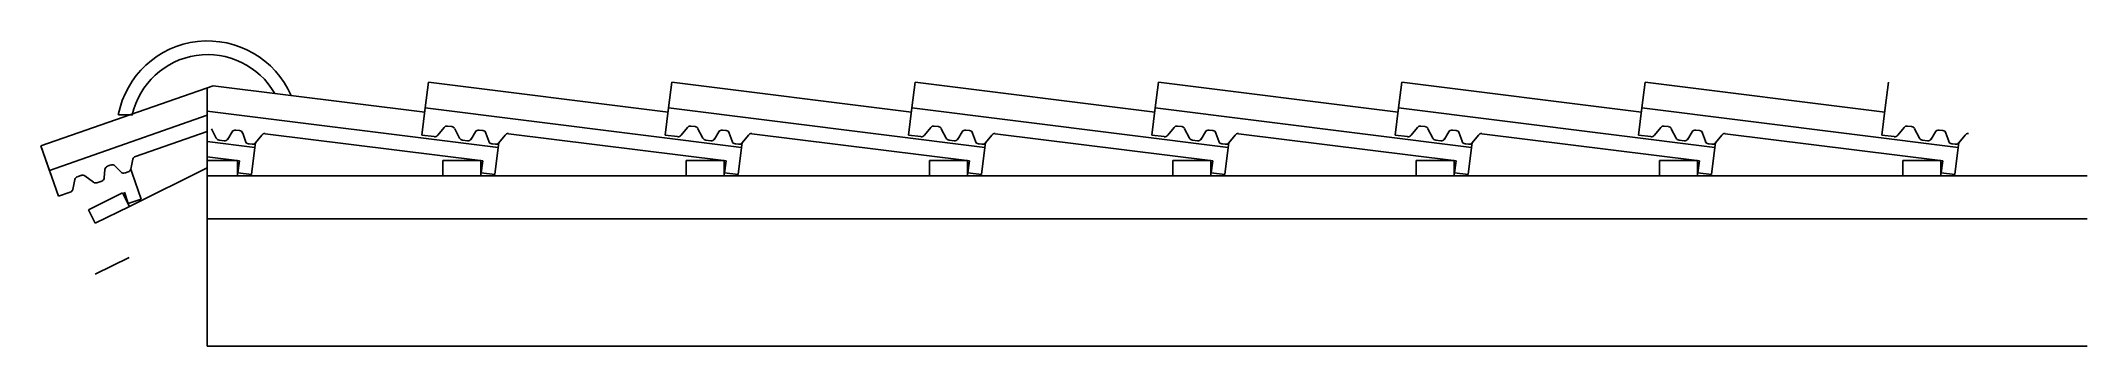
# Model space of a CAD drawing. Extents: x 113.07 to 115.76, y 409.29 to 409.69.
import ezdxf

# ---------------------------------------------------------------- set-up
doc = ezdxf.new("R2010")
doc.units = 0
doc.header["$LTSCALE"] = 0.01
doc.header["$MEASUREMENT"] = 0
doc.layers.get('0').update_dxf_attribs({"linetype": 'CONTINUOUS'})

msp = doc.modelspace()

# ---------------------------------------------------------------- linework, layer by layer
at = {"color": 7, "linetype": 'Continuous'}
for p, q in [((113.0674, 409.5559), (113.2937, 409.635)), ((113.2937, 409.635), (113.5722, 409.6003)), ((113.5771, 409.6396), (113.5729, 409.6058)), ((113.5771, 409.6396), (113.8922, 409.6003)), ((113.8971, 409.6396), (113.8929, 409.6058)), ((113.8971, 409.6396), (114.2122, 409.6003)), ((114.2171, 409.6396), (114.2129, 409.6058)), ((114.2171, 409.6396), (114.5322, 409.6003)), ((114.5371, 409.6396), (114.5329, 409.6058)), ((114.5371, 409.6396), (114.8522, 409.6003)), ((114.8571, 409.6396), (114.8529, 409.6058)), ((114.8571, 409.6396), (115.1722, 409.6003)), ((115.1771, 409.6396), (115.1729, 409.6058)), ((115.1771, 409.6396), (115.1729, 409.6058)), ((115.1771, 409.6396), (115.4922, 409.6003)), ((115.1771, 409.6396), (115.4922, 409.6003)), ((115.4971, 409.6396), (115.4929, 409.6058)), ((115.4971, 409.6396), (115.4929, 409.6058)), ((113.0674, 409.5559), (113.0804, 409.5185)), ((113.0674, 409.5559), (113.0786, 409.5238)), ((113.0674, 409.5559), (113.0786, 409.5238)), ((113.3495, 409.5599), (113.3487, 409.554)), ((113.3495, 409.5599), (113.3487, 409.554)), ((113.6695, 409.5599), (113.6687, 409.554)), ((113.9895, 409.5599), (113.9887, 409.554)), ((114.3095, 409.5599), (114.3087, 409.554)), ((114.6295, 409.5599), (114.6287, 409.554)), ((114.9495, 409.5599), (114.9487, 409.554)), ((115.2695, 409.5599), (115.2687, 409.554)), ((115.2695, 409.5599), (115.2687, 409.554)), ((115.5895, 409.5599), (115.5887, 409.554)), ((115.5895, 409.5599), (115.5887, 409.554)), ((113.1855, 409.5255), (113.1874, 409.5199)), ((113.1855, 409.5255), (113.1874, 409.5199))]:
    msp.add_line(p, q, dxfattribs=at)
for p, q in [((113.2861, 409.2927), (113.2861, 409.6323)), ((113.2861, 409.2927), (113.2861, 409.6323)), ((115.7583, 409.5167), (113.2861, 409.5167)), ((115.7583, 409.4602), (113.2861, 409.4602)), ((115.7583, 409.2927), (113.2861, 409.2927))]:
    msp.add_line(p, q)
at = {"linetype": 'Continuous'}
for p, q in [((113.0786, 409.5238), (113.2861, 409.5963)), ((113.1692, 409.597), (113.1876, 409.597)), ((113.2861, 409.6017), (113.6687, 409.554)), ((113.5729, 409.6058), (113.5685, 409.5701)), ((113.5729, 409.6058), (113.9887, 409.554)), ((113.8929, 409.6058), (113.8885, 409.5701)), ((113.8929, 409.6058), (114.3087, 409.554)), ((114.2129, 409.6058), (114.2085, 409.5701)), ((114.2129, 409.6058), (114.6287, 409.554)), ((114.5329, 409.6058), (114.5285, 409.5701)), ((114.5329, 409.6058), (114.9487, 409.554)), ((114.8529, 409.6058), (114.8485, 409.5701)), ((114.8529, 409.6058), (115.2687, 409.554)), ((115.1729, 409.6058), (115.1685, 409.5701)), ((115.1729, 409.6058), (115.1685, 409.5701)), ((115.1729, 409.6058), (115.5887, 409.554)), ((115.1729, 409.6058), (115.5887, 409.554)), ((115.4929, 409.6058), (115.4885, 409.5701)), ((115.4929, 409.6058), (115.4885, 409.5701)), ((113.1917, 409.5421), (113.2861, 409.5751)), ((113.2861, 409.5618), (113.3487, 409.554)), ((113.2915, 409.5786), (113.2978, 409.5662)), ((113.2915, 409.5786), (113.2978, 409.5662)), ((113.3017, 409.5635), (113.3083, 409.5626)), ((113.3017, 409.5635), (113.3083, 409.5626)), ((113.3132, 409.565), (113.3188, 409.5744)), ((113.3132, 409.565), (113.3188, 409.5744)), ((113.3237, 409.5768), (113.3286, 409.5762)), ((113.3237, 409.5768), (113.3286, 409.5762)), ((113.3327, 409.5728), (113.3363, 409.562)), ((113.3327, 409.5728), (113.3363, 409.562)), ((113.3579, 409.5702), (113.3495, 409.5599)), ((113.3579, 409.5702), (113.3495, 409.5599)), ((113.3624, 409.572), (113.6484, 409.5364)), ((113.5685, 409.5701), (113.5847, 409.5681)), ((113.5893, 409.5699), (113.5976, 409.5802)), ((113.6021, 409.582), (113.6076, 409.5813)), ((113.6115, 409.5786), (113.6178, 409.5662)), ((113.6217, 409.5635), (113.6283, 409.5626)), ((113.6332, 409.565), (113.6388, 409.5744)), ((113.6437, 409.5768), (113.6486, 409.5762)), ((113.6527, 409.5728), (113.6563, 409.562)), ((113.6779, 409.5702), (113.6695, 409.5599)), ((113.6824, 409.572), (113.9684, 409.5364)), ((113.8885, 409.5701), (113.9047, 409.5681)), ((113.9093, 409.5699), (113.9176, 409.5802)), ((113.9221, 409.582), (113.9276, 409.5813)), ((113.9315, 409.5786), (113.9378, 409.5662)), ((113.9417, 409.5635), (113.9483, 409.5626)), ((113.9532, 409.565), (113.9588, 409.5744)), ((113.9637, 409.5768), (113.9686, 409.5762)), ((113.9727, 409.5728), (113.9763, 409.562)), ((113.9979, 409.5702), (113.9895, 409.5599)), ((114.0024, 409.572), (114.2884, 409.5364)), ((114.2085, 409.5701), (114.2247, 409.5681)), ((114.2293, 409.5699), (114.2376, 409.5802)), ((114.2421, 409.582), (114.2476, 409.5813)), ((114.2515, 409.5786), (114.2578, 409.5662)), ((114.2617, 409.5635), (114.2683, 409.5626)), ((114.2732, 409.565), (114.2788, 409.5744)), ((114.2837, 409.5768), (114.2886, 409.5762)), ((114.2927, 409.5728), (114.2963, 409.562)), ((114.3179, 409.5702), (114.3095, 409.5599)), ((114.3224, 409.572), (114.6084, 409.5364)), ((114.5285, 409.5701), (114.5447, 409.5681)), ((114.5493, 409.5699), (114.5576, 409.5802)), ((114.5621, 409.582), (114.5676, 409.5813)), ((114.5715, 409.5786), (114.5778, 409.5662)), ((114.5817, 409.5635), (114.5883, 409.5626)), ((114.5932, 409.565), (114.5988, 409.5744)), ((114.6037, 409.5768), (114.6086, 409.5762)), ((114.6127, 409.5728), (114.6163, 409.562)), ((114.6379, 409.5702), (114.6295, 409.5599)), ((114.6424, 409.572), (114.9284, 409.5364)), ((114.8485, 409.5701), (114.8647, 409.5681)), ((114.8693, 409.5699), (114.8776, 409.5802)), ((114.8821, 409.582), (114.8876, 409.5813)), ((114.8915, 409.5786), (114.8978, 409.5662)), ((114.9017, 409.5635), (114.9083, 409.5626)), ((114.9132, 409.565), (114.9188, 409.5744)), ((114.9237, 409.5768), (114.9286, 409.5762)), ((114.9327, 409.5728), (114.9363, 409.562)), ((114.9579, 409.5702), (114.9495, 409.5599)), ((114.9624, 409.572), (115.2484, 409.5364)), ((115.1685, 409.5701), (115.1847, 409.5681)), ((115.1685, 409.5701), (115.1847, 409.5681)), ((115.1893, 409.5699), (115.1976, 409.5802)), ((115.1893, 409.5699), (115.1976, 409.5802)), ((115.2021, 409.582), (115.2076, 409.5813)), ((115.2021, 409.582), (115.2076, 409.5813)), ((115.2115, 409.5786), (115.2178, 409.5662)), ((115.2115, 409.5786), (115.2178, 409.5662)), ((115.2217, 409.5635), (115.2283, 409.5626)), ((115.2217, 409.5635), (115.2283, 409.5626)), ((115.2332, 409.565), (115.2388, 409.5744)), ((115.2332, 409.565), (115.2388, 409.5744)), ((115.2437, 409.5768), (115.2486, 409.5762)), ((115.2437, 409.5768), (115.2486, 409.5762)), ((115.2527, 409.5728), (115.2563, 409.562)), ((115.2527, 409.5728), (115.2563, 409.562)), ((115.2779, 409.5702), (115.2695, 409.5599)), ((115.2779, 409.5702), (115.2695, 409.5599)), ((115.2824, 409.572), (115.5684, 409.5364)), ((115.2824, 409.572), (115.5684, 409.5364)), ((115.4885, 409.5701), (115.5047, 409.5681)), ((115.4885, 409.5701), (115.5047, 409.5681)), ((115.5093, 409.5699), (115.5176, 409.5802)), ((115.5093, 409.5699), (115.5176, 409.5802)), ((115.5221, 409.582), (115.5276, 409.5813)), ((115.5221, 409.582), (115.5276, 409.5813)), ((115.5315, 409.5786), (115.5378, 409.5662)), ((115.5315, 409.5786), (115.5378, 409.5662)), ((115.5417, 409.5635), (115.5483, 409.5626)), ((115.5417, 409.5635), (115.5483, 409.5626)), ((115.5532, 409.565), (115.5588, 409.5744)), ((115.5532, 409.565), (115.5588, 409.5744)), ((115.5637, 409.5768), (115.5686, 409.5762)), ((115.5637, 409.5768), (115.5686, 409.5762)), ((115.5727, 409.5728), (115.5763, 409.562)), ((115.5727, 409.5728), (115.5763, 409.562)), ((115.5979, 409.5702), (115.5895, 409.5599)), ((115.5979, 409.5702), (115.5895, 409.5599)), ((113.1884, 409.5385), (113.1855, 409.5255)), ((113.1884, 409.5385), (113.1855, 409.5255)), ((113.2861, 409.5416), (113.3284, 409.5364)), ((113.326, 409.5167), (113.326, 409.5367)), ((113.326, 409.5167), (113.326, 409.5367)), ((113.3284, 409.5364), (113.3264, 409.5205)), ((113.3284, 409.5364), (113.3264, 409.5205)), ((113.3404, 409.5586), (113.3412, 409.5585)), ((113.3404, 409.5586), (113.3412, 409.5585)), ((113.3412, 409.5585), (113.345, 409.5581)), ((113.3412, 409.5585), (113.345, 409.5581)), ((113.3487, 409.554), (113.3443, 409.5183)), ((113.3487, 409.554), (113.3443, 409.5183)), ((113.646, 409.5167), (113.646, 409.5367)), ((113.6484, 409.5364), (113.6464, 409.5205)), ((113.6604, 409.5586), (113.6612, 409.5585)), ((113.6612, 409.5585), (113.665, 409.5581)), ((113.6687, 409.554), (113.6643, 409.5183)), ((113.966, 409.5167), (113.966, 409.5367)), ((113.9684, 409.5364), (113.9664, 409.5205)), ((113.9804, 409.5586), (113.9812, 409.5585)), ((113.9812, 409.5585), (113.985, 409.5581)), ((113.9887, 409.554), (113.9843, 409.5183)), ((114.286, 409.5167), (114.286, 409.5367)), ((114.2884, 409.5364), (114.2864, 409.5205)), ((114.3004, 409.5586), (114.3012, 409.5585)), ((114.3012, 409.5585), (114.305, 409.5581)), ((114.3087, 409.554), (114.3043, 409.5183)), ((114.606, 409.5167), (114.606, 409.5367)), ((114.6084, 409.5364), (114.6064, 409.5205)), ((114.6204, 409.5586), (114.6212, 409.5585)), ((114.6212, 409.5585), (114.625, 409.5581)), ((114.6287, 409.554), (114.6243, 409.5183)), ((114.926, 409.5167), (114.926, 409.5367)), ((114.9284, 409.5364), (114.9264, 409.5205)), ((114.9404, 409.5586), (114.9412, 409.5585)), ((114.9412, 409.5585), (114.945, 409.5581)), ((114.9487, 409.554), (114.9443, 409.5183)), ((115.246, 409.5167), (115.246, 409.5367)), ((115.246, 409.5167), (115.246, 409.5367)), ((115.2484, 409.5364), (115.2464, 409.5205)), ((115.2484, 409.5364), (115.2464, 409.5205)), ((115.2604, 409.5586), (115.2612, 409.5585)), ((115.2604, 409.5586), (115.2612, 409.5585)), ((115.2612, 409.5585), (115.265, 409.5581)), ((115.2612, 409.5585), (115.265, 409.5581)), ((115.2687, 409.554), (115.2643, 409.5183)), ((115.2687, 409.554), (115.2643, 409.5183)), ((115.566, 409.5167), (115.566, 409.5367)), ((115.566, 409.5167), (115.566, 409.5367)), ((115.5684, 409.5364), (115.5664, 409.5205)), ((115.5684, 409.5364), (115.5664, 409.5205)), ((115.5804, 409.5586), (115.5812, 409.5585)), ((115.5804, 409.5586), (115.5812, 409.5585)), ((115.5812, 409.5585), (115.585, 409.5581)), ((115.5812, 409.5585), (115.585, 409.5581)), ((115.5887, 409.554), (115.5843, 409.5183)), ((115.5887, 409.554), (115.5843, 409.5183)), ((113.0786, 409.5238), (113.0905, 409.4898)), ((113.0786, 409.5238), (113.0905, 409.4898)), ((113.1092, 409.4988), (113.1121, 409.5118)), ((113.1092, 409.4988), (113.1121, 409.5118)), ((113.1153, 409.5154), (113.1206, 409.5173)), ((113.1153, 409.5154), (113.1206, 409.5173)), ((113.1252, 409.5165), (113.1364, 409.5082)), ((113.1252, 409.5165), (113.1364, 409.5082)), ((113.1411, 409.5075), (113.1474, 409.5097)), ((113.1411, 409.5075), (113.1474, 409.5097)), ((113.1507, 409.514), (113.1515, 409.5249)), ((113.1507, 409.514), (113.1515, 409.5249)), ((113.1549, 409.5292), (113.1595, 409.5309)), ((113.1549, 409.5292), (113.1595, 409.5309)), ((113.1647, 409.5297), (113.1727, 409.5216)), ((113.1647, 409.5297), (113.1727, 409.5216)), ((113.1779, 409.5204), (113.1787, 409.5206)), ((113.1779, 409.5204), (113.1787, 409.5206)), ((113.1787, 409.5206), (113.1823, 409.5219)), ((113.1787, 409.5206), (113.1823, 409.5219)), ((113.2861, 409.5272), (113.1837, 409.4764)), ((113.1874, 409.5199), (113.1993, 409.4859)), ((113.1874, 409.5199), (113.1993, 409.4859)), ((113.596, 409.5167), (113.326, 409.5167)), ((113.3264, 409.5205), (113.3443, 409.5183)), ((113.3264, 409.5205), (113.3443, 409.5183)), ((113.916, 409.5167), (113.646, 409.5167)), ((113.6464, 409.5205), (113.6643, 409.5183)), ((114.236, 409.5167), (113.966, 409.5167)), ((113.9664, 409.5205), (113.9843, 409.5183)), ((114.556, 409.5167), (114.286, 409.5167)), ((114.2864, 409.5205), (114.3043, 409.5183)), ((114.876, 409.5167), (114.606, 409.5167)), ((114.6064, 409.5205), (114.6243, 409.5183)), ((115.196, 409.5167), (114.926, 409.5167)), ((114.9264, 409.5205), (114.9443, 409.5183)), ((115.516, 409.5167), (115.246, 409.5167)), ((115.516, 409.5167), (115.246, 409.5167)), ((115.2464, 409.5205), (115.2643, 409.5183)), ((115.2464, 409.5205), (115.2643, 409.5183)), ((115.5664, 409.5205), (115.5843, 409.5183)), ((115.5664, 409.5205), (115.5843, 409.5183)), ((113.0905, 409.4898), (113.106, 409.4952)), ((113.0905, 409.4898), (113.106, 409.4952)), ((113.1837, 409.4764), (113.1748, 409.4943)), ((113.1837, 409.4764), (113.1748, 409.4943)), ((113.1771, 409.4951), (113.1823, 409.48)), ((113.1771, 409.4951), (113.1823, 409.48)), ((113.1823, 409.48), (113.1993, 409.4859)), ((113.1823, 409.48), (113.1993, 409.4859)), ((113.1835, 409.4093), (113.1387, 409.3871)), ((113.1835, 409.4093), (113.1387, 409.3871))]:
    msp.add_line(p, q, dxfattribs=at)
at = {"color": 2, "linetype": 'Continuous'}
for p, q in [((113.326, 409.5367), (113.2861, 409.5367)), ((113.326, 409.5367), (113.2861, 409.5367)), ((113.596, 409.5367), (113.596, 409.5167)), ((113.646, 409.5367), (113.596, 409.5367)), ((113.916, 409.5367), (113.916, 409.5167)), ((113.966, 409.5367), (113.916, 409.5367)), ((114.236, 409.5367), (114.236, 409.5167)), ((114.286, 409.5367), (114.236, 409.5367)), ((114.556, 409.5367), (114.556, 409.5167)), ((114.606, 409.5367), (114.556, 409.5367)), ((114.876, 409.5367), (114.876, 409.5167)), ((114.926, 409.5367), (114.876, 409.5367)), ((115.196, 409.5367), (115.196, 409.5167)), ((115.246, 409.5367), (115.196, 409.5367)), ((115.196, 409.5367), (115.196, 409.5167)), ((115.246, 409.5367), (115.196, 409.5367)), ((115.516, 409.5367), (115.516, 409.5167)), ((115.566, 409.5367), (115.516, 409.5367)), ((115.516, 409.5367), (115.516, 409.5167)), ((115.566, 409.5367), (115.516, 409.5367)), ((113.326, 409.5167), (113.2861, 409.5167)), ((113.326, 409.5167), (113.2861, 409.5167)), ((113.646, 409.5167), (113.596, 409.5167)), ((113.966, 409.5167), (113.916, 409.5167)), ((114.286, 409.5167), (114.236, 409.5167)), ((114.606, 409.5167), (114.556, 409.5167)), ((114.926, 409.5167), (114.876, 409.5167)), ((115.246, 409.5167), (115.196, 409.5167)), ((115.246, 409.5167), (115.196, 409.5167)), ((115.566, 409.5167), (115.516, 409.5167)), ((115.566, 409.5167), (115.516, 409.5167)), ((113.1748, 409.4943), (113.13, 409.4721)), ((113.1748, 409.4943), (113.13, 409.4721)), ((113.13, 409.4721), (113.1389, 409.4542)), ((113.13, 409.4721), (113.1389, 409.4542)), ((113.1837, 409.4764), (113.1389, 409.4542)), ((113.1837, 409.4764), (113.1389, 409.4542))]:
    msp.add_line(p, q, dxfattribs=at)
at = {"linetype": 'Continuous'}
for centre, radius, start, end in [((113.2867, 409.5743), 0.1197, 23.5808, 169.0815), ((113.2867, 409.5743), 0.1017, 29.8145, 167.1178), ((113.3023, 409.5684), 0.005, 206.9435, 262.8928), ((113.3023, 409.5684), 0.005, 206.9435, 262.8928), ((113.3089, 409.5676), 0.005, 262.8928, 329.345), ((113.3089, 409.5676), 0.005, 262.8928, 329.345), ((113.3231, 409.5719), 0.005, 82.8928, 149.345), ((113.3231, 409.5719), 0.005, 82.8928, 149.345), ((113.3279, 409.5713), 0.005, 18.3118, 82.8928), ((113.3279, 409.5713), 0.005, 18.3118, 82.8928), ((113.341, 409.5636), 0.005, 198.3118, 262.8928), ((113.341, 409.5636), 0.005, 198.3118, 262.8928), ((113.3617, 409.5671), 0.005, 82.8928, 140.8874), ((113.3617, 409.5671), 0.005, 82.8928, 140.8874), ((113.5854, 409.573), 0.005, 262.8928, 321.0843), ((113.6015, 409.5771), 0.005, 82.8928, 141.0843), ((113.607, 409.5764), 0.005, 26.9435, 82.8928), ((113.6223, 409.5684), 0.005, 206.9435, 262.8928), ((113.6289, 409.5676), 0.005, 262.8928, 329.345), ((113.6431, 409.5719), 0.005, 82.8928, 149.345), ((113.6479, 409.5713), 0.005, 18.3118, 82.8928), ((113.661, 409.5636), 0.005, 198.3118, 262.8928), ((113.6817, 409.5671), 0.005, 82.8928, 140.8874), ((113.9054, 409.573), 0.005, 262.8928, 321.0843), ((113.9215, 409.5771), 0.005, 82.8928, 141.0843), ((113.927, 409.5764), 0.005, 26.9435, 82.8928), ((113.9423, 409.5684), 0.005, 206.9435, 262.8928), ((113.9489, 409.5676), 0.005, 262.8928, 329.345), ((113.9631, 409.5719), 0.005, 82.8928, 149.345), ((113.9679, 409.5713), 0.005, 18.3118, 82.8928), ((113.981, 409.5636), 0.005, 198.3118, 262.8928), ((114.0017, 409.5671), 0.005, 82.8928, 140.8874), ((114.2254, 409.573), 0.005, 262.8928, 321.0843), ((114.2415, 409.5771), 0.005, 82.8928, 141.0843), ((114.247, 409.5764), 0.005, 26.9435, 82.8928), ((114.2623, 409.5684), 0.005, 206.9435, 262.8928), ((114.2689, 409.5676), 0.005, 262.8928, 329.345), ((114.2831, 409.5719), 0.005, 82.8928, 149.345), ((114.2879, 409.5713), 0.005, 18.3118, 82.8928), ((114.301, 409.5636), 0.005, 198.3118, 262.8928), ((114.3217, 409.5671), 0.005, 82.8928, 140.8874), ((114.5454, 409.573), 0.005, 262.8928, 321.0843), ((114.5615, 409.5771), 0.005, 82.8928, 141.0843), ((114.567, 409.5764), 0.005, 26.9435, 82.8928), ((114.5823, 409.5684), 0.005, 206.9435, 262.8928), ((114.5889, 409.5676), 0.005, 262.8928, 329.345), ((114.6031, 409.5719), 0.005, 82.8928, 149.345), ((114.6079, 409.5713), 0.005, 18.3118, 82.8928), ((114.621, 409.5636), 0.005, 198.3118, 262.8928), ((114.6417, 409.5671), 0.005, 82.8928, 140.8874), ((114.8654, 409.573), 0.005, 262.8928, 321.0843), ((114.8815, 409.5771), 0.005, 82.8928, 141.0843), ((114.887, 409.5764), 0.005, 26.9435, 82.8928), ((114.9023, 409.5684), 0.005, 206.9435, 262.8928), ((114.9089, 409.5676), 0.005, 262.8928, 329.345), ((114.9231, 409.5719), 0.005, 82.8928, 149.345), ((114.9279, 409.5713), 0.005, 18.3118, 82.8928), ((114.941, 409.5636), 0.005, 198.3118, 262.8928), ((114.9617, 409.5671), 0.005, 82.8928, 140.8874), ((115.1854, 409.573), 0.005, 262.8928, 321.0843), ((115.1854, 409.573), 0.005, 262.8928, 321.0843), ((115.2015, 409.5771), 0.005, 82.8928, 141.0843), ((115.2015, 409.5771), 0.005, 82.8928, 141.0843), ((115.207, 409.5764), 0.005, 26.9435, 82.8928), ((115.207, 409.5764), 0.005, 26.9435, 82.8928), ((115.2223, 409.5684), 0.005, 206.9435, 262.8928), ((115.2223, 409.5684), 0.005, 206.9435, 262.8928), ((115.2289, 409.5676), 0.005, 262.8928, 329.345), ((115.2289, 409.5676), 0.005, 262.8928, 329.345), ((115.2431, 409.5719), 0.005, 82.8928, 149.345), ((115.2431, 409.5719), 0.005, 82.8928, 149.345), ((115.2479, 409.5713), 0.005, 18.3118, 82.8928), ((115.2479, 409.5713), 0.005, 18.3118, 82.8928), ((115.261, 409.5636), 0.005, 198.3118, 262.8928), ((115.261, 409.5636), 0.005, 198.3118, 262.8928), ((115.2817, 409.5671), 0.005, 82.8928, 140.8874), ((115.2817, 409.5671), 0.005, 82.8928, 140.8874), ((115.5054, 409.573), 0.005, 262.8928, 321.0843), ((115.5054, 409.573), 0.005, 262.8928, 321.0843), ((115.5215, 409.5771), 0.005, 82.8928, 141.0843), ((115.5215, 409.5771), 0.005, 82.8928, 141.0843), ((115.527, 409.5764), 0.005, 26.9435, 82.8928), ((115.527, 409.5764), 0.005, 26.9435, 82.8928), ((115.5423, 409.5684), 0.005, 206.9435, 262.8928), ((115.5423, 409.5684), 0.005, 206.9435, 262.8928), ((115.5489, 409.5676), 0.005, 262.8928, 329.345), ((115.5489, 409.5676), 0.005, 262.8928, 329.345), ((115.5631, 409.5719), 0.005, 82.8928, 149.345), ((115.5631, 409.5719), 0.005, 82.8928, 149.345), ((115.5679, 409.5713), 0.005, 18.3118, 82.8928), ((115.5679, 409.5713), 0.005, 18.3118, 82.8928), ((115.581, 409.5636), 0.005, 198.3118, 262.8928), ((115.581, 409.5636), 0.005, 198.3118, 262.8928), ((115.6017, 409.5671), 0.005, 82.8928, 140.8874), ((115.6017, 409.5671), 0.005, 82.8928, 140.8874), ((113.1933, 409.5374), 0.005, 109.2751, 167.2697), ((113.1933, 409.5374), 0.005, 109.2751, 167.2697), ((113.3456, 409.563), 0.005, 262.8928, 320.8874), ((113.3456, 409.563), 0.005, 262.8928, 320.8874), ((113.6656, 409.563), 0.005, 262.8928, 320.8874), ((113.9856, 409.563), 0.005, 262.8928, 320.8874), ((114.3056, 409.563), 0.005, 262.8928, 320.8874), ((114.6256, 409.563), 0.005, 262.8928, 320.8874), ((114.9456, 409.563), 0.005, 262.8928, 320.8874), ((115.2656, 409.563), 0.005, 262.8928, 320.8874), ((115.2656, 409.563), 0.005, 262.8928, 320.8874), ((115.5856, 409.563), 0.005, 262.8928, 320.8874), ((115.5856, 409.563), 0.005, 262.8928, 320.8874), ((113.1169, 409.5107), 0.005, 109.2751, 167.4666), ((113.1169, 409.5107), 0.005, 109.2751, 167.4666), ((113.1222, 409.5125), 0.005, 53.3258, 109.2751), ((113.1222, 409.5125), 0.005, 53.3258, 109.2751), ((113.1394, 409.5122), 0.005, 233.3258, 289.2751), ((113.1394, 409.5122), 0.005, 233.3258, 289.2751), ((113.1457, 409.5144), 0.005, 289.2751, 355.7273), ((113.1457, 409.5144), 0.005, 289.2751, 355.7273), ((113.1565, 409.5245), 0.005, 109.2751, 175.7273), ((113.1565, 409.5245), 0.005, 109.2751, 175.7273), ((113.1611, 409.5261), 0.005, 44.6941, 109.2751), ((113.1611, 409.5261), 0.005, 44.6941, 109.2751), ((113.1763, 409.5251), 0.005, 224.6941, 289.2751), ((113.1763, 409.5251), 0.005, 224.6941, 289.2751), ((113.1806, 409.5266), 0.005, 289.2751, 347.2697), ((113.1806, 409.5266), 0.005, 289.2751, 347.2697), ((113.1043, 409.4999), 0.005, 289.2751, 347.4666), ((113.1043, 409.4999), 0.005, 289.2751, 347.4666)]:
    msp.add_arc(centre, radius, start, end, dxfattribs=at)

doc.saveas('drawing.dxf')
